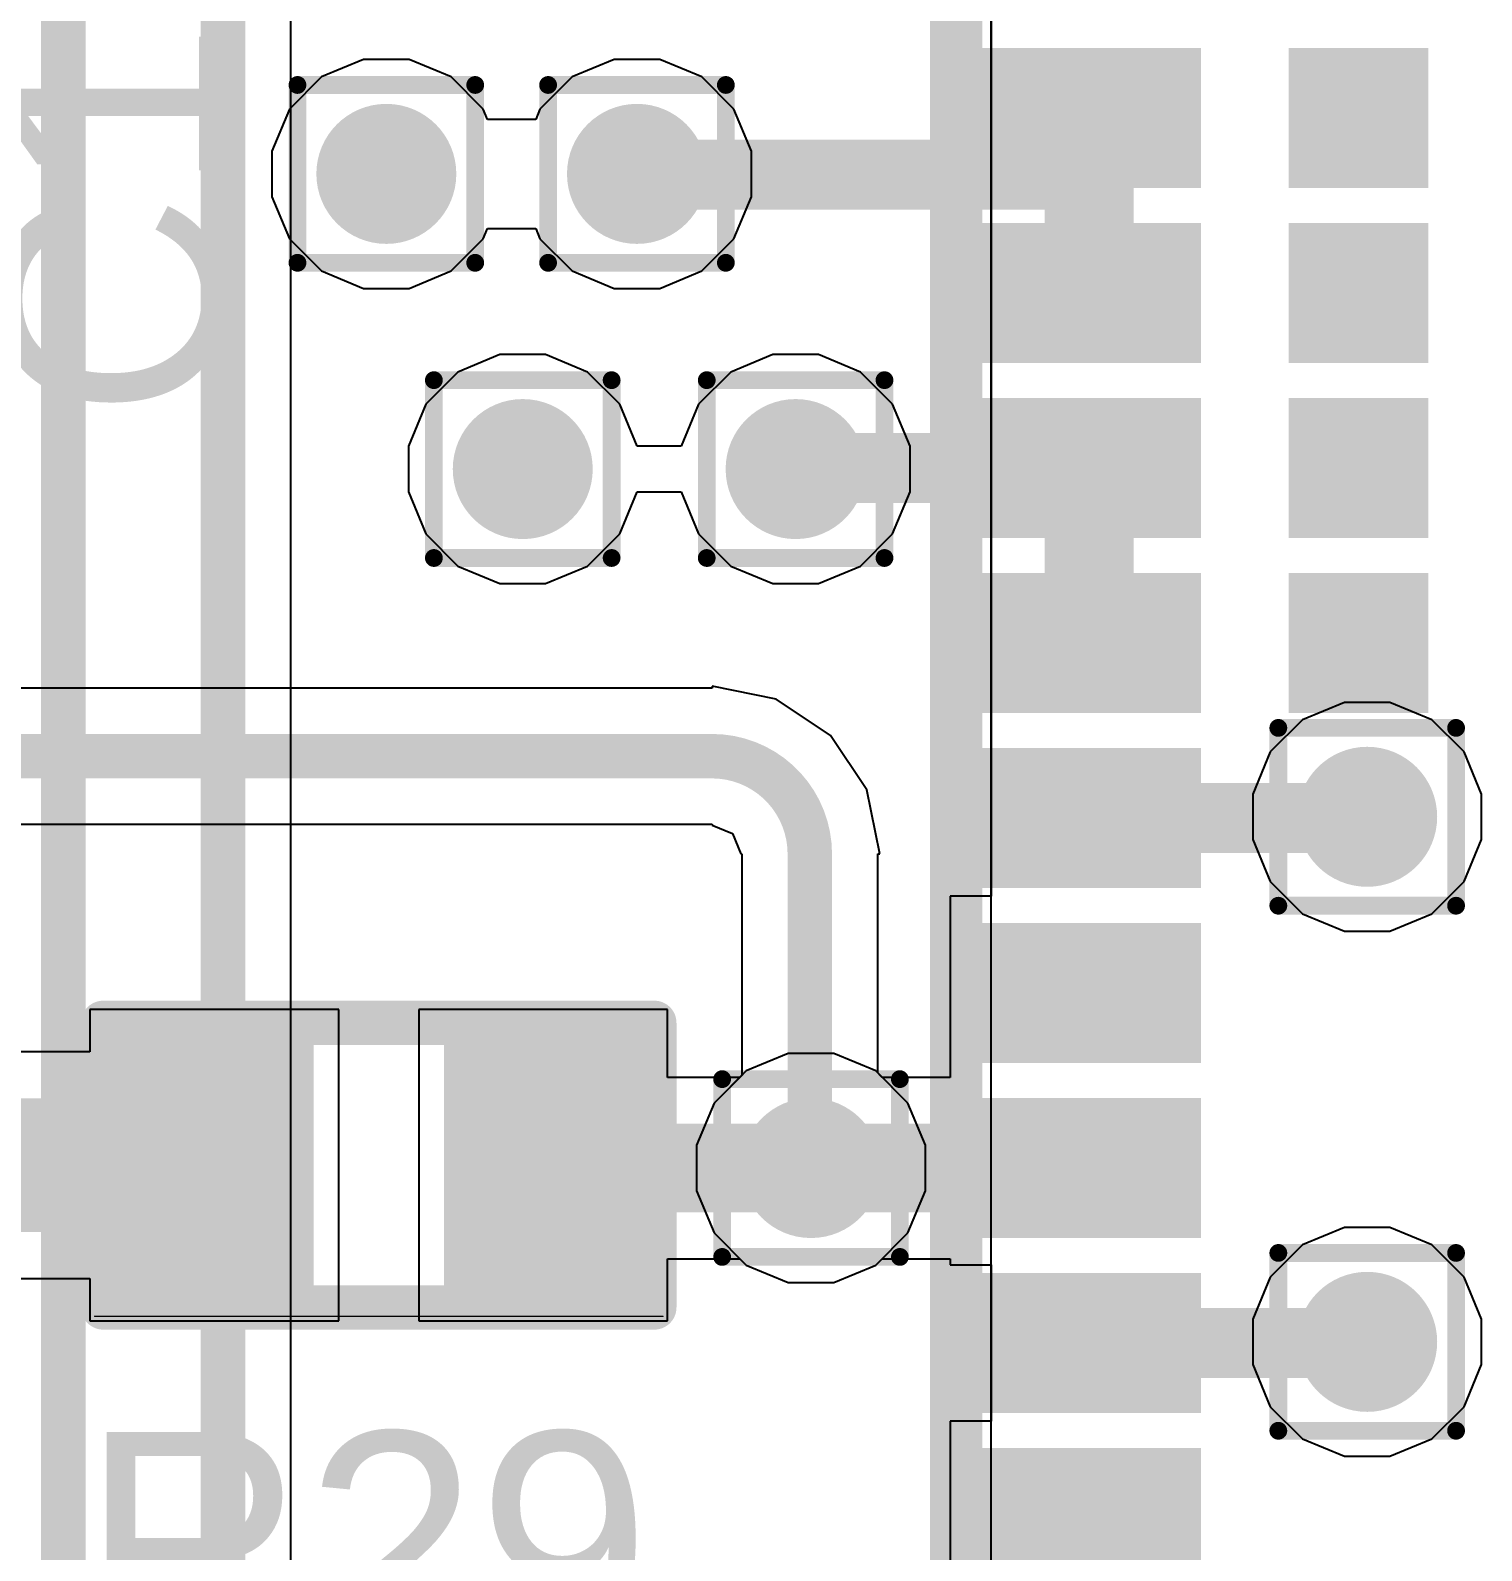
# Model space of a CAD drawing. Header units: inches. Extents: x -12 to 5355, y -7 to 5366.
# Drawn here: x 15.298 to 19.446, y 42.587 to 46.93 of the extents above; entities that cross this region are included whole.
import ezdxf

# ---------------------------------------------------------------- set-up
doc = ezdxf.new("R2010")
doc.units = ezdxf.units.IN
for name, color, linetype in [('BOTTOM LAYER', 5, 'Continuous'), ('Drill Drawing', 1, 'Continuous'), ('GROUND1', 16, 'Continuous'), ('GROUND2', 156, 'Continuous'), ('POWER', 76, 'Continuous'), ('SIGNAL', 90, 'Continuous'), ('TOP LAYER', 1, 'Continuous'), ('Top Overlay', 2, 'Continuous'), ('Top Paste', 8, 'Continuous'), ('Top Solder', 216, 'Continuous'), ('Via Holes', 16, 'Continuous')]:
    doc.layers.add(name, color=color, linetype=linetype)
doc.styles.add('Arial', font='', dxfattribs={"height": 0.2})
doc.styles.get('Arial').set_extended_font_data('Arial')

# ---------------------------------------------------------------- blocks, each defined once
blk = doc.blocks.new('R___0402_49')
at = {"layer": 'TOP LAYER'}
for points in [[(-0.6985, -0.3175), (-0.6985, 0.3175), (-0.2413, 0.3175), (-0.2413, -0.3175)], [(0.2413, -0.3175), (0.2413, 0.3175), (0.6985, 0.3175), (0.6985, -0.3175)]]:
    blk.add_hatch(color=1, dxfattribs=at).paths.add_polyline_path(points)
at = {"layer": 'Top Paste'}
for points in [[(-0.6985, -0.3175), (-0.6985, 0.3175), (-0.2413, 0.3175), (-0.2413, -0.3175)], [(0.2413, -0.3175), (0.2413, 0.3175), (0.6985, 0.3175), (0.6985, -0.3175)]]:
    blk.add_hatch(color=8, dxfattribs=at).paths.add_polyline_path(points)
at = {"layer": 'Top Solder'}
for points in [[(-0.7535, -0.3725), (-0.7535, 0.3725), (-0.1863, 0.3725), (-0.1863, -0.3725)], [(0.1863, -0.3725), (0.1863, 0.3725), (0.7535, 0.3725), (0.7535, -0.3725)]]:
    blk.add_hatch(color=216, dxfattribs=at).paths.add_polyline_path(points)
at = {"layer": 'Top Overlay'}
for points in [[(-0.7874, 0.4064, 0.127, 0.127, 0), (0.7874, 0.4064, 0.127, 0.127, 0)], [(-0.7874, -0.4064, 0.127, 0.127, 0), (-0.7874, 0.4064, 0.127, 0.127, 0)], [(0.7874, -0.4064, 0.127, 0.127, 0), (0.7874, 0.4064, 0.127, 0.127, 0)], [(-0.7874, -0.4064, 0.127, 0.127, 0), (0.7874, -0.4064, 0.127, 0.127, 0)], [(-0.8128, -0.4318, 0.00323, 0.00323, 0), (0.8128, -0.4318, 0.00323, 0.00323, 0)]]:
    blk.add_lwpolyline(points, format="xyseb", dxfattribs=at)
for points in [[(-0.8191, 0.4064, 0.0635, 0.0635, 1), (-0.7556, 0.4064, 0.0635, 0.0635, 1)], [(-0.8191, 0.4064, 0.0635, 0.0635, 1), (-0.7556, 0.4064, 0.0635, 0.0635, 1)], [(0.7556, 0.4064, 0.0635, 0.0635, 1), (0.8191, 0.4064, 0.0635, 0.0635, 1)], [(0.7556, 0.4064, 0.0635, 0.0635, 1), (0.8191, 0.4064, 0.0635, 0.0635, 1)], [(-0.8191, -0.4064, 0.0635, 0.0635, 1), (-0.7556, -0.4064, 0.0635, 0.0635, 1)], [(-0.8191, -0.4064, 0.0635, 0.0635, 1), (-0.7556, -0.4064, 0.0635, 0.0635, 1)], [(0.7556, -0.4064, 0.0635, 0.0635, 1), (0.8191, -0.4064, 0.0635, 0.0635, 1)], [(0.7556, -0.4064, 0.0635, 0.0635, 1), (0.8191, -0.4064, 0.0635, 0.0635, 1)], [(-0.8136, -0.4318, 0.00161, 0.00161, 1), (-0.812, -0.4318, 0.00161, 0.00161, 1)], [(0.812, -0.4318, 0.00161, 0.00161, 1), (0.8136, -0.4318, 0.00161, 0.00161, 1)]]:
    blk.add_lwpolyline(points, format="xyseb", close=True, dxfattribs=at)
blk = doc.blocks.new('LGA50P1600X1050X104_161N_85')
at = {"layer": 'TOP LAYER'}
for points in [[(0.6, 5.39), (0.9, 5.39), (0.9, 4.85), (0.6, 4.85)], [(1.1, 5.39), (1.4, 5.39), (1.4, 4.85), (1.1, 4.85)], [(1.6, 5.39), (1.9, 5.39), (1.9, 4.85), (1.6, 4.85)], [(2.1, 5.39), (2.4, 5.39), (2.4, 4.85), (2.1, 4.85)], [(2.6, 5.39), (2.9, 5.39), (2.9, 4.85), (2.6, 4.85)], [(3.1, 5.39), (3.4, 5.39), (3.4, 4.85), (3.1, 4.85)], [(3.6, 5.39), (3.9, 5.39), (3.9, 4.85), (3.6, 4.85)], [(4.1, 5.39), (4.4, 5.39), (4.4, 4.85), (4.1, 4.85)], [(4.6, 5.39), (4.9, 5.39), (4.9, 4.85), (4.6, 4.85)], [(3.1, 4.2), (3.1, 4.5), (3.4, 4.5), (3.4, 4.2)], [(3.6, 4.2), (3.6, 4.5), (3.9, 4.5), (3.9, 4.2)], [(4.1, 4.2), (4.1, 4.5), (4.4, 4.5), (4.4, 4.2)], [(4.6, 4.2), (4.6, 4.5), (4.9, 4.5), (4.9, 4.2)]]:
    blk.add_hatch(color=1, dxfattribs=at).paths.add_polyline_path(points)
at = {"layer": 'Top Paste'}
for points in [[(0.6, 5.39), (0.9, 5.39), (0.9, 4.85), (0.6, 4.85)], [(1.1, 5.39), (1.4, 5.39), (1.4, 4.85), (1.1, 4.85)], [(1.6, 5.39), (1.9, 5.39), (1.9, 4.85), (1.6, 4.85)], [(2.1, 5.39), (2.4, 5.39), (2.4, 4.85), (2.1, 4.85)], [(2.6, 5.39), (2.9, 5.39), (2.9, 4.85), (2.6, 4.85)], [(3.1, 5.39), (3.4, 5.39), (3.4, 4.85), (3.1, 4.85)], [(3.6, 5.39), (3.9, 5.39), (3.9, 4.85), (3.6, 4.85)], [(4.1, 5.39), (4.4, 5.39), (4.4, 4.85), (4.1, 4.85)], [(4.6, 5.39), (4.9, 5.39), (4.9, 4.85), (4.6, 4.85)], [(3.1, 4.2), (3.1, 4.5), (3.4, 4.5), (3.4, 4.2)], [(3.6, 4.2), (3.6, 4.5), (3.9, 4.5), (3.9, 4.2)], [(4.1, 4.2), (4.1, 4.5), (4.4, 4.5), (4.4, 4.2)], [(4.6, 4.2), (4.6, 4.5), (4.9, 4.5), (4.9, 4.2)]]:
    blk.add_hatch(color=8, dxfattribs=at).paths.add_polyline_path(points)
at = {"layer": 'Top Solder'}
for points in [[(0.55, 5.44), (0.95, 5.44), (0.95, 4.8), (0.55, 4.8)], [(1.05, 5.44), (1.45, 5.44), (1.45, 4.8), (1.05, 4.8)], [(1.55, 5.44), (1.95, 5.44), (1.95, 4.8), (1.55, 4.8)], [(2.05, 5.44), (2.45, 5.44), (2.45, 4.8), (2.05, 4.8)], [(2.55, 5.44), (2.95, 5.44), (2.95, 4.8), (2.55, 4.8)], [(3.05, 5.44), (3.45, 5.44), (3.45, 4.8), (3.05, 4.8)], [(3.55, 5.44), (3.95, 5.44), (3.95, 4.8), (3.55, 4.8)], [(4.05, 5.44), (4.45, 5.44), (4.45, 4.8), (4.05, 4.8)], [(4.55, 5.44), (4.95, 5.44), (4.95, 4.8), (4.55, 4.8)], [(3.05, 4.15), (3.05, 4.55), (3.45, 4.55), (3.45, 4.15)], [(3.55, 4.15), (3.55, 4.55), (3.95, 4.55), (3.95, 4.15)], [(4.05, 4.15), (4.05, 4.55), (4.45, 4.55), (4.45, 4.15)], [(4.55, 4.15), (4.55, 4.55), (4.95, 4.55), (4.95, 4.15)]]:
    blk.add_hatch(color=216, dxfattribs=at).paths.add_polyline_path(points)
at = {"layer": 'TOP LAYER'}
blk.add_line((-8.15, 5.4), (8.15, 5.4), dxfattribs=at)
at = {"layer": 'Top Overlay'}
blk.add_lwpolyline([(-8.25, 5.5, 0.15, 0.15, 0), (8.25, 5.5, 0.15, 0.15, 0)], format="xyseb", dxfattribs=at)

msp = doc.modelspace()

# ---------------------------------------------------------------- hatches: boundary and pattern name
at = {"layer": 'BOTTOM LAYER'}
h = msp.add_hatch(color=5, dxfattribs=at)
edge = h.paths.add_edge_path()
edge.add_arc((16.3157, 46.5199), 0.2, 0, 360)
h = msp.add_hatch(color=5, dxfattribs=at)
edge = h.paths.add_edge_path()
edge.add_arc((17.032, 46.5199), 0.2, 0, 360)
h = msp.add_hatch(color=5, dxfattribs=at)
edge = h.paths.add_edge_path()
edge.add_arc((16.7056, 45.6766), 0.2, 0, 360)
h = msp.add_hatch(color=5, dxfattribs=at)
edge = h.paths.add_edge_path()
edge.add_arc((17.4854, 45.6766), 0.2, 0, 360)
h = msp.add_hatch(color=5, dxfattribs=at)
edge = h.paths.add_edge_path()
edge.add_arc((19.119, 44.6832), 0.2, 0, 360)
h = msp.add_hatch(color=5, dxfattribs=at)
edge = h.paths.add_edge_path()
edge.add_arc((17.5294, 43.6798), 0.2, 0, 360)
h = msp.add_hatch(color=5, dxfattribs=at)
edge = h.paths.add_edge_path()
edge.add_arc((19.119, 43.1832), 0.2, 0, 360)
at = {"layer": 'GROUND1'}
h = msp.add_hatch(color=16, dxfattribs=at)
edge = h.paths.add_edge_path()
edge.add_arc((16.3157, 46.5199), 0.2, 0, 360)
h = msp.add_hatch(color=16, dxfattribs=at)
edge = h.paths.add_edge_path()
edge.add_arc((17.032, 46.5199), 0.2, 0, 360)
h = msp.add_hatch(color=16, dxfattribs=at)
edge = h.paths.add_edge_path()
edge.add_arc((16.7056, 45.6766), 0.2, 0, 360)
h = msp.add_hatch(color=16, dxfattribs=at)
edge = h.paths.add_edge_path()
edge.add_arc((17.4854, 45.6766), 0.2, 0, 360)
h = msp.add_hatch(color=16, dxfattribs=at)
edge = h.paths.add_edge_path()
edge.add_arc((19.119, 44.6832), 0.2, 0, 360)
h = msp.add_hatch(color=16, dxfattribs=at)
edge = h.paths.add_edge_path()
edge.add_arc((17.5294, 43.6798), 0.2, 0, 360)
h = msp.add_hatch(color=16, dxfattribs=at)
edge = h.paths.add_edge_path()
edge.add_arc((19.119, 43.1832), 0.2, 0, 360)
at = {"layer": 'GROUND2'}
h = msp.add_hatch(color=156, dxfattribs=at)
edge = h.paths.add_edge_path()
edge.add_arc((16.3157, 46.5199), 0.2, 0, 360)
h = msp.add_hatch(color=156, dxfattribs=at)
edge = h.paths.add_edge_path()
edge.add_arc((17.032, 46.5199), 0.2, 0, 360)
h = msp.add_hatch(color=156, dxfattribs=at)
edge = h.paths.add_edge_path()
edge.add_arc((16.7056, 45.6766), 0.2, 0, 360)
h = msp.add_hatch(color=156, dxfattribs=at)
edge = h.paths.add_edge_path()
edge.add_arc((17.4854, 45.6766), 0.2, 0, 360)
h = msp.add_hatch(color=156, dxfattribs=at)
edge = h.paths.add_edge_path()
edge.add_arc((19.119, 44.6832), 0.2, 0, 360)
h = msp.add_hatch(color=156, dxfattribs=at)
edge = h.paths.add_edge_path()
edge.add_arc((17.5294, 43.6798), 0.2, 0, 360)
h = msp.add_hatch(color=156, dxfattribs=at)
edge = h.paths.add_edge_path()
edge.add_arc((19.119, 43.1832), 0.2, 0, 360)
at = {"layer": 'POWER'}
h = msp.add_hatch(color=76, dxfattribs=at)
edge = h.paths.add_edge_path()
edge.add_arc((16.3157, 46.5199), 0.2, 0, 360)
h = msp.add_hatch(color=76, dxfattribs=at)
edge = h.paths.add_edge_path()
edge.add_arc((17.032, 46.5199), 0.2, 0, 360)
h = msp.add_hatch(color=76, dxfattribs=at)
edge = h.paths.add_edge_path()
edge.add_arc((16.7056, 45.6766), 0.2, 0, 360)
h = msp.add_hatch(color=76, dxfattribs=at)
edge = h.paths.add_edge_path()
edge.add_arc((17.4854, 45.6766), 0.2, 0, 360)
h = msp.add_hatch(color=76, dxfattribs=at)
edge = h.paths.add_edge_path()
edge.add_arc((19.119, 44.6832), 0.2, 0, 360)
h = msp.add_hatch(color=76, dxfattribs=at)
edge = h.paths.add_edge_path()
edge.add_arc((17.5294, 43.6798), 0.2, 0, 360)
h = msp.add_hatch(color=76, dxfattribs=at)
edge = h.paths.add_edge_path()
edge.add_arc((19.119, 43.1832), 0.2, 0, 360)
at = {"layer": 'SIGNAL'}
h = msp.add_hatch(color=90, dxfattribs=at)
edge = h.paths.add_edge_path()
edge.add_arc((16.3157, 46.5199), 0.2, 0, 360)
h = msp.add_hatch(color=90, dxfattribs=at)
edge = h.paths.add_edge_path()
edge.add_arc((17.032, 46.5199), 0.2, 0, 360)
h = msp.add_hatch(color=90, dxfattribs=at)
edge = h.paths.add_edge_path()
edge.add_arc((16.7056, 45.6766), 0.2, 0, 360)
h = msp.add_hatch(color=90, dxfattribs=at)
edge = h.paths.add_edge_path()
edge.add_arc((17.4854, 45.6766), 0.2, 0, 360)
h = msp.add_hatch(color=90, dxfattribs=at)
edge = h.paths.add_edge_path()
edge.add_arc((19.119, 44.6832), 0.2, 0, 360)
h = msp.add_hatch(color=90, dxfattribs=at)
edge = h.paths.add_edge_path()
edge.add_arc((17.5294, 43.6798), 0.2, 0, 360)
h = msp.add_hatch(color=90, dxfattribs=at)
edge = h.paths.add_edge_path()
edge.add_arc((19.119, 43.1832), 0.2, 0, 360)
at = {"layer": 'TOP LAYER'}
for points in [[(18.5942, 46.5298), (18.5942, 46.8298), (17.9844, 46.8298), (17.9844, 46.5298)], [(18.5942, 46.0298), (18.5942, 46.3298), (17.9844, 46.3298), (17.9844, 46.0298)], [(18.5942, 45.5298), (18.5942, 45.8298), (17.9844, 45.8298), (17.9844, 45.5298)], [(18.5942, 45.0298), (18.5942, 45.3298), (17.9844, 45.3298), (17.9844, 45.0298)], [(18.5942, 44.5298), (18.5942, 44.8298), (17.9844, 44.8298), (17.9844, 44.5298)], [(18.5942, 43.0298), (18.5942, 43.3298), (17.9844, 43.3298), (17.9844, 43.0298)]]:
    msp.add_hatch(color=1, dxfattribs=at).paths.add_polyline_path(points)
h = msp.add_hatch(color=1, dxfattribs=at)
edge = h.paths.add_edge_path()
edge.add_arc((16.3157, 46.5199), 0.2, 0, 360)
h = msp.add_hatch(color=1, dxfattribs=at)
edge = h.paths.add_edge_path()
edge.add_arc((17.032, 46.5199), 0.2, 0, 360)
h = msp.add_hatch(color=1, dxfattribs=at)
edge = h.paths.add_edge_path()
edge.add_arc((16.7056, 45.6766), 0.2, 0, 360)
h = msp.add_hatch(color=1, dxfattribs=at)
edge = h.paths.add_edge_path()
edge.add_arc((17.4854, 45.6766), 0.2, 0, 360)
h = msp.add_hatch(color=1, dxfattribs=at)
edge = h.paths.add_edge_path()
edge.add_arc((19.119, 44.6832), 0.2, 0, 360)
h = msp.add_hatch(color=1, dxfattribs=at)
edge = h.paths.add_edge_path()
edge.add_arc((17.5294, 43.6798), 0.2, 0, 360)
h = msp.add_hatch(color=1, dxfattribs=at)
edge = h.paths.add_edge_path()
edge.add_arc((19.119, 43.1832), 0.2, 0, 360)
at = {"layer": 'Via Holes'}
h = msp.add_hatch(color=7, dxfattribs=at)
edge = h.paths.add_edge_path()
edge.add_arc((16.3157, 46.5199), 0.1, 0, 360)
h = msp.add_hatch(color=7, dxfattribs=at)
edge = h.paths.add_edge_path()
edge.add_arc((17.032, 46.5199), 0.1, 0, 360)
h = msp.add_hatch(color=7, dxfattribs=at)
edge = h.paths.add_edge_path()
edge.add_arc((16.7056, 45.6766), 0.1, 0, 360)
h = msp.add_hatch(color=7, dxfattribs=at)
edge = h.paths.add_edge_path()
edge.add_arc((17.4854, 45.6766), 0.1, 0, 360)
h = msp.add_hatch(color=7, dxfattribs=at)
edge = h.paths.add_edge_path()
edge.add_arc((19.119, 44.6832), 0.1, 0, 360)
h = msp.add_hatch(color=7, dxfattribs=at)
edge = h.paths.add_edge_path()
edge.add_arc((17.5294, 43.6798), 0.1, 0, 360)
h = msp.add_hatch(color=7, dxfattribs=at)
edge = h.paths.add_edge_path()
edge.add_arc((19.119, 43.1832), 0.1, 0, 360)

# ---------------------------------------------------------------- linework, layer by layer
at = {"layer": 'BOTTOM LAYER'}
for p, q in [((17.2466, 45.0506), (14.8224, 45.0506)), ((17.4299, 45.0196), (17.2466, 45.0561)), ((17.2466, 45.0561), (17.2466, 45.0506)), ((17.5854, 44.9158), (17.4299, 45.0196)), ((17.6892, 44.7603), (17.5854, 44.9158)), ((17.7257, 44.577), (17.6892, 44.7603)), ((14.8224, 44.6622), (17.2466, 44.6622)), ((17.2466, 44.6622), (17.2466, 44.6595)), ((17.2466, 44.6595), (17.3049, 44.6353)), ((17.3049, 44.6353), (17.3291, 44.577)), ((17.3291, 44.577), (17.3318, 44.577)), ((17.3318, 44.577), (17.3318, 43.9446)), ((17.7202, 43.9514), (17.7202, 44.577)), ((17.7202, 44.577), (17.7257, 44.577)), ((17.8066, 43.865), (17.7202, 43.9514)), ((17.3318, 43.9446), (17.2522, 43.865)), ((17.2522, 43.865), (17.2024, 43.7448)), ((17.8564, 43.7448), (17.8066, 43.865)), ((17.2024, 43.7448), (17.2024, 43.6148)), ((17.8564, 43.6148), (17.8564, 43.7448)), ((17.2024, 43.6148), (17.2522, 43.4946)), ((17.8066, 43.4946), (17.8564, 43.6148)), ((17.2522, 43.4946), (17.3442, 43.4026)), ((17.7146, 43.4026), (17.8066, 43.4946)), ((17.3442, 43.4026), (17.4644, 43.3528)), ((17.5945, 43.3528), (17.7146, 43.4026)), ((17.4644, 43.3528), (17.5945, 43.3528))]:
    msp.add_line(p, q, dxfattribs=at)
for points in [[(14.5542, 44.8564, 0.127, 0.127, 0), (17.2466, 44.8564, 0.127, 0.127, 0)], [(17.2466, 44.8564, 0.127, 0.127, -0.414214), (17.526, 44.577, 0.127, 0.127, 0)], [(17.526, 43.6798, 0.127, 0.127, 0), (17.526, 44.577, 0.127, 0.127, 0)], [(17.526, 43.6798, 0.127, 0.127, 0), (17.5294, 43.6798, 0.127, 0.127, 0)]]:
    msp.add_lwpolyline(points, format="xyseb", dxfattribs=at)
for points in [[(17.2148, 44.8564, 0.0635, 0.0635, 1), (17.2783, 44.8564, 0.0635, 0.0635, 1)], [(17.2148, 44.8564, 0.0635, 0.0635, 1), (17.2783, 44.8564, 0.0635, 0.0635, 1)], [(17.4943, 44.577, 0.0635, 0.0635, 1), (17.5577, 44.577, 0.0635, 0.0635, 1)], [(17.4943, 44.577, 0.0635, 0.0635, 1), (17.5577, 44.577, 0.0635, 0.0635, 1)], [(17.4943, 43.6798, 0.0635, 0.0635, 1), (17.5577, 43.6798, 0.0635, 0.0635, 1)], [(17.4943, 43.6798, 0.0635, 0.0635, 1), (17.5577, 43.6798, 0.0635, 0.0635, 1)], [(17.4977, 43.6798, 0.0635, 0.0635, 1), (17.5612, 43.6798, 0.0635, 0.0635, 1)]]:
    msp.add_lwpolyline(points, format="xyseb", close=True, dxfattribs=at)
at = {"layer": 'Drill Drawing'}
for points in [[(16.0617, 46.7739, 0.0508, 0.0508, 0), (16.5697, 46.7739, 0.0508, 0.0508, 0)], [(16.0617, 46.2659, 0.0508, 0.0508, 0), (16.0617, 46.7739, 0.0508, 0.0508, 0)], [(16.5697, 46.2659, 0.0508, 0.0508, 0), (16.5697, 46.7739, 0.0508, 0.0508, 0)], [(16.778, 46.7739, 0.0508, 0.0508, 0), (17.286, 46.7739, 0.0508, 0.0508, 0)], [(16.778, 46.2659, 0.0508, 0.0508, 0), (16.778, 46.7739, 0.0508, 0.0508, 0)], [(17.286, 46.2659, 0.0508, 0.0508, 0), (17.286, 46.7739, 0.0508, 0.0508, 0)], [(16.0617, 46.2659, 0.0508, 0.0508, 0), (16.5697, 46.2659, 0.0508, 0.0508, 0)], [(16.778, 46.2659, 0.0508, 0.0508, 0), (17.286, 46.2659, 0.0508, 0.0508, 0)], [(16.4516, 45.9306, 0.0508, 0.0508, 0), (16.9596, 45.9306, 0.0508, 0.0508, 0)], [(16.4516, 45.4226, 0.0508, 0.0508, 0), (16.4516, 45.9306, 0.0508, 0.0508, 0)], [(16.9596, 45.4226, 0.0508, 0.0508, 0), (16.9596, 45.9306, 0.0508, 0.0508, 0)], [(17.2314, 45.9306, 0.0508, 0.0508, 0), (17.7394, 45.9306, 0.0508, 0.0508, 0)], [(17.2314, 45.4226, 0.0508, 0.0508, 0), (17.2314, 45.9306, 0.0508, 0.0508, 0)], [(17.7394, 45.4226, 0.0508, 0.0508, 0), (17.7394, 45.9306, 0.0508, 0.0508, 0)], [(16.4516, 45.4226, 0.0508, 0.0508, 0), (16.9596, 45.4226, 0.0508, 0.0508, 0)], [(17.2314, 45.4226, 0.0508, 0.0508, 0), (17.7394, 45.4226, 0.0508, 0.0508, 0)], [(18.865, 44.9372, 0.0508, 0.0508, 0), (19.373, 44.9372, 0.0508, 0.0508, 0)], [(18.865, 44.4292, 0.0508, 0.0508, 0), (18.865, 44.9372, 0.0508, 0.0508, 0)], [(19.373, 44.4292, 0.0508, 0.0508, 0), (19.373, 44.9372, 0.0508, 0.0508, 0)], [(18.865, 44.4292, 0.0508, 0.0508, 0), (19.373, 44.4292, 0.0508, 0.0508, 0)], [(17.2754, 43.9338, 0.0508, 0.0508, 0), (17.7834, 43.9338, 0.0508, 0.0508, 0)], [(17.2754, 43.4258, 0.0508, 0.0508, 0), (17.2754, 43.9338, 0.0508, 0.0508, 0)], [(17.7834, 43.4258, 0.0508, 0.0508, 0), (17.7834, 43.9338, 0.0508, 0.0508, 0)], [(17.2754, 43.4258, 0.0508, 0.0508, 0), (17.7834, 43.4258, 0.0508, 0.0508, 0)], [(18.865, 43.4372, 0.0508, 0.0508, 0), (19.373, 43.4372, 0.0508, 0.0508, 0)], [(18.865, 42.9292, 0.0508, 0.0508, 0), (18.865, 43.4372, 0.0508, 0.0508, 0)], [(19.373, 42.9292, 0.0508, 0.0508, 0), (19.373, 43.4372, 0.0508, 0.0508, 0)], [(18.865, 42.9292, 0.0508, 0.0508, 0), (19.373, 42.9292, 0.0508, 0.0508, 0)]]:
    msp.add_lwpolyline(points, format="xyseb", dxfattribs=at)
for points in [[(16.049, 46.7739, 0.0254, 0.0254, 1), (16.0744, 46.7739, 0.0254, 0.0254, 1)], [(16.049, 46.7739, 0.0254, 0.0254, 1), (16.0744, 46.7739, 0.0254, 0.0254, 1)], [(16.557, 46.7739, 0.0254, 0.0254, 1), (16.5824, 46.7739, 0.0254, 0.0254, 1)], [(16.557, 46.7739, 0.0254, 0.0254, 1), (16.5824, 46.7739, 0.0254, 0.0254, 1)], [(16.7653, 46.7739, 0.0254, 0.0254, 1), (16.7907, 46.7739, 0.0254, 0.0254, 1)], [(16.7653, 46.7739, 0.0254, 0.0254, 1), (16.7907, 46.7739, 0.0254, 0.0254, 1)], [(17.2733, 46.7739, 0.0254, 0.0254, 1), (17.2987, 46.7739, 0.0254, 0.0254, 1)], [(17.2733, 46.7739, 0.0254, 0.0254, 1), (17.2987, 46.7739, 0.0254, 0.0254, 1)], [(16.049, 46.2659, 0.0254, 0.0254, 1), (16.0744, 46.2659, 0.0254, 0.0254, 1)], [(16.049, 46.2659, 0.0254, 0.0254, 1), (16.0744, 46.2659, 0.0254, 0.0254, 1)], [(16.557, 46.2659, 0.0254, 0.0254, 1), (16.5824, 46.2659, 0.0254, 0.0254, 1)], [(16.557, 46.2659, 0.0254, 0.0254, 1), (16.5824, 46.2659, 0.0254, 0.0254, 1)], [(16.7653, 46.2659, 0.0254, 0.0254, 1), (16.7907, 46.2659, 0.0254, 0.0254, 1)], [(16.7653, 46.2659, 0.0254, 0.0254, 1), (16.7907, 46.2659, 0.0254, 0.0254, 1)], [(17.2733, 46.2659, 0.0254, 0.0254, 1), (17.2987, 46.2659, 0.0254, 0.0254, 1)], [(17.2733, 46.2659, 0.0254, 0.0254, 1), (17.2987, 46.2659, 0.0254, 0.0254, 1)], [(16.4389, 45.9306, 0.0254, 0.0254, 1), (16.4643, 45.9306, 0.0254, 0.0254, 1)], [(16.4389, 45.9306, 0.0254, 0.0254, 1), (16.4643, 45.9306, 0.0254, 0.0254, 1)], [(16.9469, 45.9306, 0.0254, 0.0254, 1), (16.9723, 45.9306, 0.0254, 0.0254, 1)], [(16.9469, 45.9306, 0.0254, 0.0254, 1), (16.9723, 45.9306, 0.0254, 0.0254, 1)], [(17.2187, 45.9306, 0.0254, 0.0254, 1), (17.2441, 45.9306, 0.0254, 0.0254, 1)], [(17.2187, 45.9306, 0.0254, 0.0254, 1), (17.2441, 45.9306, 0.0254, 0.0254, 1)], [(17.7267, 45.9306, 0.0254, 0.0254, 1), (17.7521, 45.9306, 0.0254, 0.0254, 1)], [(17.7267, 45.9306, 0.0254, 0.0254, 1), (17.7521, 45.9306, 0.0254, 0.0254, 1)], [(16.4389, 45.4226, 0.0254, 0.0254, 1), (16.4643, 45.4226, 0.0254, 0.0254, 1)], [(16.4389, 45.4226, 0.0254, 0.0254, 1), (16.4643, 45.4226, 0.0254, 0.0254, 1)], [(16.9469, 45.4226, 0.0254, 0.0254, 1), (16.9723, 45.4226, 0.0254, 0.0254, 1)], [(16.9469, 45.4226, 0.0254, 0.0254, 1), (16.9723, 45.4226, 0.0254, 0.0254, 1)], [(17.2187, 45.4226, 0.0254, 0.0254, 1), (17.2441, 45.4226, 0.0254, 0.0254, 1)], [(17.2187, 45.4226, 0.0254, 0.0254, 1), (17.2441, 45.4226, 0.0254, 0.0254, 1)], [(17.7267, 45.4226, 0.0254, 0.0254, 1), (17.7521, 45.4226, 0.0254, 0.0254, 1)], [(17.7267, 45.4226, 0.0254, 0.0254, 1), (17.7521, 45.4226, 0.0254, 0.0254, 1)], [(18.8523, 44.9372, 0.0254, 0.0254, 1), (18.8777, 44.9372, 0.0254, 0.0254, 1)], [(18.8523, 44.9372, 0.0254, 0.0254, 1), (18.8777, 44.9372, 0.0254, 0.0254, 1)], [(19.3603, 44.9372, 0.0254, 0.0254, 1), (19.3857, 44.9372, 0.0254, 0.0254, 1)], [(19.3603, 44.9372, 0.0254, 0.0254, 1), (19.3857, 44.9372, 0.0254, 0.0254, 1)], [(18.8523, 44.4292, 0.0254, 0.0254, 1), (18.8777, 44.4292, 0.0254, 0.0254, 1)], [(18.8523, 44.4292, 0.0254, 0.0254, 1), (18.8777, 44.4292, 0.0254, 0.0254, 1)], [(19.3603, 44.4292, 0.0254, 0.0254, 1), (19.3857, 44.4292, 0.0254, 0.0254, 1)], [(19.3603, 44.4292, 0.0254, 0.0254, 1), (19.3857, 44.4292, 0.0254, 0.0254, 1)], [(17.2627, 43.9338, 0.0254, 0.0254, 1), (17.2881, 43.9338, 0.0254, 0.0254, 1)], [(17.2627, 43.9338, 0.0254, 0.0254, 1), (17.2881, 43.9338, 0.0254, 0.0254, 1)], [(17.7707, 43.9338, 0.0254, 0.0254, 1), (17.7961, 43.9338, 0.0254, 0.0254, 1)], [(17.7707, 43.9338, 0.0254, 0.0254, 1), (17.7961, 43.9338, 0.0254, 0.0254, 1)], [(17.2627, 43.4258, 0.0254, 0.0254, 1), (17.2881, 43.4258, 0.0254, 0.0254, 1)], [(17.2627, 43.4258, 0.0254, 0.0254, 1), (17.2881, 43.4258, 0.0254, 0.0254, 1)], [(17.7707, 43.4258, 0.0254, 0.0254, 1), (17.7961, 43.4258, 0.0254, 0.0254, 1)], [(17.7707, 43.4258, 0.0254, 0.0254, 1), (17.7961, 43.4258, 0.0254, 0.0254, 1)], [(18.8523, 43.4372, 0.0254, 0.0254, 1), (18.8777, 43.4372, 0.0254, 0.0254, 1)], [(18.8523, 43.4372, 0.0254, 0.0254, 1), (18.8777, 43.4372, 0.0254, 0.0254, 1)], [(19.3603, 43.4372, 0.0254, 0.0254, 1), (19.3857, 43.4372, 0.0254, 0.0254, 1)], [(19.3603, 43.4372, 0.0254, 0.0254, 1), (19.3857, 43.4372, 0.0254, 0.0254, 1)], [(18.8523, 42.9292, 0.0254, 0.0254, 1), (18.8777, 42.9292, 0.0254, 0.0254, 1)], [(18.8523, 42.9292, 0.0254, 0.0254, 1), (18.8777, 42.9292, 0.0254, 0.0254, 1)], [(19.3603, 42.9292, 0.0254, 0.0254, 1), (19.3857, 42.9292, 0.0254, 0.0254, 1)], [(19.3603, 42.9292, 0.0254, 0.0254, 1), (19.3857, 42.9292, 0.0254, 0.0254, 1)]]:
    msp.add_lwpolyline(points, format="xyseb", close=True, dxfattribs=at)
at = {"layer": 'GROUND1'}
for p, q in [((17.4644, 44.0068), (17.3442, 43.957)), ((17.5945, 44.0068), (17.4644, 44.0068)), ((17.7146, 43.957), (17.5945, 44.0068)), ((17.3442, 43.957), (17.2522, 43.865)), ((17.8066, 43.865), (17.7146, 43.957)), ((17.2522, 43.865), (17.2024, 43.7448)), ((17.8564, 43.7448), (17.8066, 43.865)), ((17.2024, 43.7448), (17.2024, 43.6148)), ((17.8564, 43.6148), (17.8564, 43.7448)), ((17.2024, 43.6148), (17.2522, 43.4946)), ((17.8066, 43.4946), (17.8564, 43.6148)), ((17.2522, 43.4946), (17.3442, 43.4026)), ((17.7146, 43.4026), (17.8066, 43.4946)), ((17.3442, 43.4026), (17.4644, 43.3528)), ((17.5945, 43.3528), (17.7146, 43.4026)), ((17.4644, 43.3528), (17.5945, 43.3528))]:
    msp.add_line(p, q, dxfattribs=at)
at = {"layer": 'GROUND2'}
for p, q in [((17.4644, 44.0068), (17.3442, 43.957)), ((17.5945, 44.0068), (17.4644, 44.0068)), ((17.7146, 43.957), (17.5945, 44.0068)), ((17.3442, 43.957), (17.2522, 43.865)), ((17.8066, 43.865), (17.7146, 43.957)), ((17.2522, 43.865), (17.2024, 43.7448)), ((17.8564, 43.7448), (17.8066, 43.865)), ((17.2024, 43.7448), (17.2024, 43.6148)), ((17.8564, 43.6148), (17.8564, 43.7448)), ((17.2024, 43.6148), (17.2522, 43.4946)), ((17.8066, 43.4946), (17.8564, 43.6148)), ((17.2522, 43.4946), (17.3442, 43.4026)), ((17.7146, 43.4026), (17.8066, 43.4946)), ((17.3442, 43.4026), (17.4644, 43.3528)), ((17.5945, 43.3528), (17.7146, 43.4026)), ((17.4644, 43.3528), (17.5945, 43.3528))]:
    msp.add_line(p, q, dxfattribs=at)
at = {"layer": 'POWER'}
for p, q in [((16.2506, 46.8469), (16.1305, 46.7971)), ((16.3807, 46.8469), (16.2506, 46.8469)), ((16.5009, 46.7971), (16.3807, 46.8469)), ((16.9669, 46.8469), (16.8467, 46.7971)), ((17.097, 46.8469), (16.9669, 46.8469)), ((17.2172, 46.7971), (17.097, 46.8469)), ((16.1305, 46.7971), (16.0385, 46.7051)), ((16.5929, 46.7051), (16.5009, 46.7971)), ((16.8467, 46.7971), (16.7548, 46.7051)), ((17.3092, 46.7051), (17.2172, 46.7971)), ((16.0385, 46.7051), (15.9887, 46.5849)), ((16.6051, 46.6757), (16.5929, 46.7051)), ((16.7548, 46.7051), (16.7426, 46.6757)), ((17.359, 46.5849), (17.3092, 46.7051)), ((16.7426, 46.6757), (16.6051, 46.6757)), ((15.9887, 46.5849), (15.9887, 46.4548)), ((17.359, 46.4548), (17.359, 46.5849)), ((15.9887, 46.4548), (16.0385, 46.3346)), ((17.3092, 46.3346), (17.359, 46.4548)), ((16.5929, 46.3346), (16.6051, 46.3641)), ((16.6051, 46.3641), (16.7426, 46.3641)), ((16.7426, 46.3641), (16.7548, 46.3346)), ((16.0385, 46.3346), (16.1305, 46.2426)), ((16.5009, 46.2426), (16.5929, 46.3346)), ((16.7548, 46.3346), (16.8467, 46.2426)), ((17.2172, 46.2426), (17.3092, 46.3346)), ((16.1305, 46.2426), (16.2506, 46.1929)), ((16.3807, 46.1929), (16.5009, 46.2426)), ((16.8467, 46.2426), (16.9669, 46.1929)), ((17.097, 46.1929), (17.2172, 46.2426)), ((16.2506, 46.1929), (16.3807, 46.1929)), ((16.9669, 46.1929), (17.097, 46.1929)), ((16.6405, 46.0036), (16.5204, 45.9538)), ((16.7706, 46.0036), (16.6405, 46.0036)), ((16.8908, 45.9538), (16.7706, 46.0036)), ((17.4203, 46.0036), (17.3001, 45.9538)), ((17.5504, 46.0036), (17.4203, 46.0036)), ((17.6706, 45.9538), (17.5504, 46.0036)), ((16.5204, 45.9538), (16.4284, 45.8618)), ((16.9828, 45.8618), (16.8908, 45.9538)), ((17.3001, 45.9538), (17.2081, 45.8618)), ((17.7626, 45.8618), (17.6706, 45.9538)), ((16.4284, 45.8618), (16.3786, 45.7416)), ((17.0326, 45.7416), (16.9828, 45.8618)), ((17.2081, 45.8618), (17.1584, 45.7416)), ((17.8124, 45.7416), (17.7626, 45.8618)), ((16.3786, 45.7416), (16.3786, 45.6115)), ((17.1584, 45.7416), (17.0326, 45.7416)), ((17.8124, 45.6115), (17.8124, 45.7416)), ((16.3786, 45.6115), (16.4284, 45.4913)), ((16.9828, 45.4913), (17.0326, 45.6115)), ((17.0326, 45.6115), (17.1584, 45.6115)), ((17.1584, 45.6115), (17.2081, 45.4913)), ((17.7626, 45.4913), (17.8124, 45.6115)), ((16.4284, 45.4913), (16.5204, 45.3994)), ((16.8908, 45.3994), (16.9828, 45.4913)), ((17.2081, 45.4913), (17.3001, 45.3994)), ((17.6706, 45.3994), (17.7626, 45.4913)), ((16.5204, 45.3994), (16.6405, 45.3496)), ((16.7706, 45.3496), (16.8908, 45.3994)), ((17.3001, 45.3994), (17.4203, 45.3496)), ((17.5504, 45.3496), (17.6706, 45.3994)), ((16.6405, 45.3496), (16.7706, 45.3496)), ((17.4203, 45.3496), (17.5504, 45.3496)), ((19.0539, 45.0102), (18.9338, 44.9604)), ((19.184, 45.0102), (19.0539, 45.0102)), ((19.3042, 44.9604), (19.184, 45.0102)), ((18.9338, 44.9604), (18.8418, 44.8684)), ((19.3962, 44.8684), (19.3042, 44.9604)), ((18.8418, 44.8684), (18.792, 44.7483)), ((19.446, 44.7483), (19.3962, 44.8684)), ((18.792, 44.7483), (18.792, 44.6182)), ((19.446, 44.6182), (19.446, 44.7483)), ((18.792, 44.6182), (18.8418, 44.498)), ((19.3962, 44.498), (19.446, 44.6182)), ((18.8418, 44.498), (18.9338, 44.406)), ((19.3042, 44.406), (19.3962, 44.498)), ((18.9338, 44.406), (19.0539, 44.3562)), ((19.184, 44.3562), (19.3042, 44.406)), ((19.0539, 44.3562), (19.184, 44.3562)), ((17.4644, 44.0068), (17.3442, 43.957)), ((17.5945, 44.0068), (17.4644, 44.0068)), ((17.7146, 43.957), (17.5945, 44.0068)), ((17.3442, 43.957), (17.2522, 43.865)), ((17.8066, 43.865), (17.7146, 43.957)), ((17.2522, 43.865), (17.2024, 43.7448)), ((17.8564, 43.7448), (17.8066, 43.865)), ((17.2024, 43.7448), (17.2024, 43.6148)), ((17.8564, 43.6148), (17.8564, 43.7448)), ((17.2024, 43.6148), (17.2522, 43.4946)), ((17.8066, 43.4946), (17.8564, 43.6148)), ((17.2522, 43.4946), (17.3442, 43.4026)), ((17.7146, 43.4026), (17.8066, 43.4946)), ((19.0539, 43.5102), (18.9338, 43.4604)), ((19.184, 43.5102), (19.0539, 43.5102)), ((19.3042, 43.4604), (19.184, 43.5102)), ((18.9338, 43.4604), (18.8418, 43.3684)), ((19.3962, 43.3684), (19.3042, 43.4604)), ((17.3442, 43.4026), (17.4644, 43.3528)), ((17.5945, 43.3528), (17.7146, 43.4026)), ((17.4644, 43.3528), (17.5945, 43.3528)), ((18.8418, 43.3684), (18.792, 43.2483)), ((19.446, 43.2483), (19.3962, 43.3684)), ((18.792, 43.2483), (18.792, 43.1182)), ((19.446, 43.1182), (19.446, 43.2483)), ((18.792, 43.1182), (18.8418, 42.998)), ((19.3962, 42.998), (19.446, 43.1182)), ((18.8418, 42.998), (18.9338, 42.906)), ((19.3042, 42.906), (19.3962, 42.998)), ((18.9338, 42.906), (19.0539, 42.8562)), ((19.184, 42.8562), (19.3042, 42.906)), ((19.0539, 42.8562), (19.184, 42.8562))]:
    msp.add_line(p, q, dxfattribs=at)
at = {"layer": 'SIGNAL'}
for p, q in [((16.043, 41.0218), (16.043, 55.8628)), ((17.4644, 44.0068), (17.3442, 43.957)), ((17.5945, 44.0068), (17.4644, 44.0068)), ((17.7146, 43.957), (17.5945, 44.0068)), ((17.3442, 43.957), (17.2522, 43.865)), ((17.8066, 43.865), (17.7146, 43.957)), ((17.2522, 43.865), (17.2024, 43.7448)), ((17.8564, 43.7448), (17.8066, 43.865)), ((17.2024, 43.7448), (17.2024, 43.6148)), ((17.8564, 43.6148), (17.8564, 43.7448)), ((17.2024, 43.6148), (17.2522, 43.4946)), ((17.8066, 43.4946), (17.8564, 43.6148)), ((17.2522, 43.4946), (17.3442, 43.4026)), ((17.7146, 43.4026), (17.8066, 43.4946)), ((17.3442, 43.4026), (17.4644, 43.3528)), ((17.5945, 43.3528), (17.7146, 43.4026)), ((17.4644, 43.3528), (17.5945, 43.3528))]:
    msp.add_line(p, q, dxfattribs=at)
for points in [[(15.8488, 41.0218, 0.127, 0.127, 0), (15.8488, 55.8628, 0.127, 0.127, 0)], [(15.3924, 40.6146, 0.127, 0.127, 0), (15.3924, 54.6164, 0.127, 0.127, 0)]]:
    msp.add_lwpolyline(points, format="xyseb", dxfattribs=at)
at = {"layer": 'TOP LAYER'}
for p, q in [((18.0442, 48.9028), (18.0442, 44.4568)), ((18.0442, 44.4568), (17.9272, 44.4568)), ((17.9272, 44.4568), (17.9272, 43.9388)), ((16.1798, 44.1325), (15.4686, 44.1325)), ((15.4686, 44.1325), (15.4686, 44.0117)), ((16.1798, 43.2435), (16.1798, 44.1325)), ((17.1196, 44.1325), (16.4084, 44.1325)), ((16.4084, 44.1325), (16.4084, 43.2435)), ((17.1196, 43.9388), (17.1196, 44.1325)), ((15.4686, 44.0117), (14.9574, 44.0117)), ((17.4644, 44.0068), (17.3442, 43.957)), ((17.5945, 44.0068), (17.4644, 44.0068)), ((17.7146, 43.957), (17.5945, 44.0068)), ((17.3442, 43.957), (17.3259, 43.9388)), ((17.7329, 43.9388), (17.7146, 43.957)), ((17.3259, 43.9388), (17.1196, 43.9388)), ((17.9272, 43.9388), (17.7329, 43.9388)), ((17.1196, 43.2435), (17.1196, 43.4208)), ((17.1196, 43.4208), (17.3259, 43.4208)), ((17.3259, 43.4208), (17.3442, 43.4026)), ((17.3442, 43.4026), (17.4644, 43.3528)), ((17.5945, 43.3528), (17.7146, 43.4026)), ((17.7146, 43.4026), (17.7329, 43.4208)), ((17.7329, 43.4208), (17.9272, 43.4208)), ((17.9272, 43.4208), (17.9272, 43.4028)), ((17.9272, 43.4028), (18.0442, 43.4028)), ((18.0442, 43.4028), (18.0442, 42.9568)), ((14.9574, 43.3643), (15.4686, 43.3643)), ((15.4686, 43.3643), (15.4686, 43.2435)), ((17.4644, 43.3528), (17.5945, 43.3528)), ((15.4686, 43.2435), (16.1798, 43.2435)), ((16.4084, 43.2435), (17.1196, 43.2435)), ((18.0442, 42.9568), (17.9272, 42.9568)), ((17.9272, 42.9568), (17.9272, 42.4112))]:
    msp.add_line(p, q, dxfattribs=at)
for points in [[(18.3242, 46.5405, 0.254, 0.254, 0), (18.3242, 46.6798, 0.254, 0.254, 0)], [(18.3242, 46.1798, 0.254, 0.254, 0), (18.3242, 46.5405, 0.254, 0.254, 0)], [(17.0345, 46.5173, 0.2, 0.2, 0), (18.301, 46.5173, 0.2, 0.2, 0)], [(18.301, 46.5173, 0.2, 0.2, 0), (18.3242, 46.5405, 0.2, 0.2, 0)], [(17.4854, 45.6798, 0.2, 0.2, 0), (18.3242, 45.6798, 0.2, 0.2, 0)], [(18.3242, 45.1798, 0.254, 0.254, 0), (18.3242, 45.6798, 0.254, 0.254, 0)], [(18.3242, 44.6798, 0.2, 0.2, 0), (19.1156, 44.6798, 0.2, 0.2, 0)], [(14.8844, 43.688, 0.381, 0.381, 0), (15.8242, 43.688, 0.381, 0.381, 0)], [(16.764, 43.6798, 0.254, 0.254, 0), (17.5294, 43.6798, 0.254, 0.254, 0)], [(17.5294, 43.6798, 0.254, 0.254, 0), (18.3242, 43.6798, 0.254, 0.254, 0)], [(16.764, 43.6798, 0.127, 0.127, 0), (16.764, 43.688, 0.127, 0.127, 0)], [(18.3242, 43.1798, 0.2, 0.2, 0), (19.1156, 43.1798, 0.2, 0.2, 0)]]:
    msp.add_lwpolyline(points, format="xyseb", dxfattribs=at)
for points in [[(18.2607, 46.6798, 0.127, 0.127, 1), (18.3877, 46.6798, 0.127, 0.127, 1)], [(18.2607, 46.5405, 0.127, 0.127, 1), (18.3877, 46.5405, 0.127, 0.127, 1)], [(18.2607, 46.5405, 0.127, 0.127, 1), (18.3877, 46.5405, 0.127, 0.127, 1)], [(16.9845, 46.5173, 0.1, 0.1, 1), (17.0845, 46.5173, 0.1, 0.1, 1)], [(18.251, 46.5173, 0.1, 0.1, 1), (18.351, 46.5173, 0.1, 0.1, 1)], [(18.251, 46.5173, 0.1, 0.1, 1), (18.351, 46.5173, 0.1, 0.1, 1)], [(18.2742, 46.5405, 0.1, 0.1, 1), (18.3742, 46.5405, 0.1, 0.1, 1)], [(18.2607, 46.1798, 0.127, 0.127, 1), (18.3877, 46.1798, 0.127, 0.127, 1)], [(17.4354, 45.6798, 0.1, 0.1, 1), (17.5354, 45.6798, 0.1, 0.1, 1)], [(18.2607, 45.6798, 0.127, 0.127, 1), (18.3877, 45.6798, 0.127, 0.127, 1)], [(18.2742, 45.6798, 0.1, 0.1, 1), (18.3742, 45.6798, 0.1, 0.1, 1)], [(18.2607, 45.1798, 0.127, 0.127, 1), (18.3877, 45.1798, 0.127, 0.127, 1)], [(18.2742, 44.6798, 0.1, 0.1, 1), (18.3742, 44.6798, 0.1, 0.1, 1)], [(19.0656, 44.6798, 0.1, 0.1, 1), (19.1656, 44.6798, 0.1, 0.1, 1)], [(15.7289, 43.688, 0.1905, 0.1905, 1), (15.9194, 43.688, 0.1905, 0.1905, 1)], [(16.7005, 43.6798, 0.127, 0.127, 1), (16.8275, 43.6798, 0.127, 0.127, 1)], [(17.4659, 43.6798, 0.127, 0.127, 1), (17.5929, 43.6798, 0.127, 0.127, 1)], [(17.4659, 43.6798, 0.127, 0.127, 1), (17.5929, 43.6798, 0.127, 0.127, 1)], [(18.2607, 43.6798, 0.127, 0.127, 1), (18.3877, 43.6798, 0.127, 0.127, 1)], [(16.7323, 43.688, 0.0635, 0.0635, 1), (16.7958, 43.688, 0.0635, 0.0635, 1)], [(16.7323, 43.6798, 0.0635, 0.0635, 1), (16.7958, 43.6798, 0.0635, 0.0635, 1)], [(18.2742, 43.1798, 0.1, 0.1, 1), (18.3742, 43.1798, 0.1, 0.1, 1)], [(19.0656, 43.1798, 0.1, 0.1, 1), (19.1656, 43.1798, 0.1, 0.1, 1)]]:
    msp.add_lwpolyline(points, format="xyseb", close=True, dxfattribs=at)

# ---------------------------------------------------------------- block references
at = {"rotation": 90}
msp.add_blockref('LGA50P1600X1050X104_161N_85', (23.4442, 41.9298), dxfattribs=at)
msp.add_blockref('R___0402_49', (16.2941, 43.688))

# ---------------------------------------------------------------- texts
at = {"layer": 'Top Overlay', "style": 'Arial'}
msp.add_text('C10', height=0.635, rotation=90, dxfattribs=at).set_placement((15.8496, 45.8216))
msp.add_text('R29', height=0.635, dxfattribs=at).set_placement((15.4432, 42.291))

doc.saveas('drawing.dxf')
